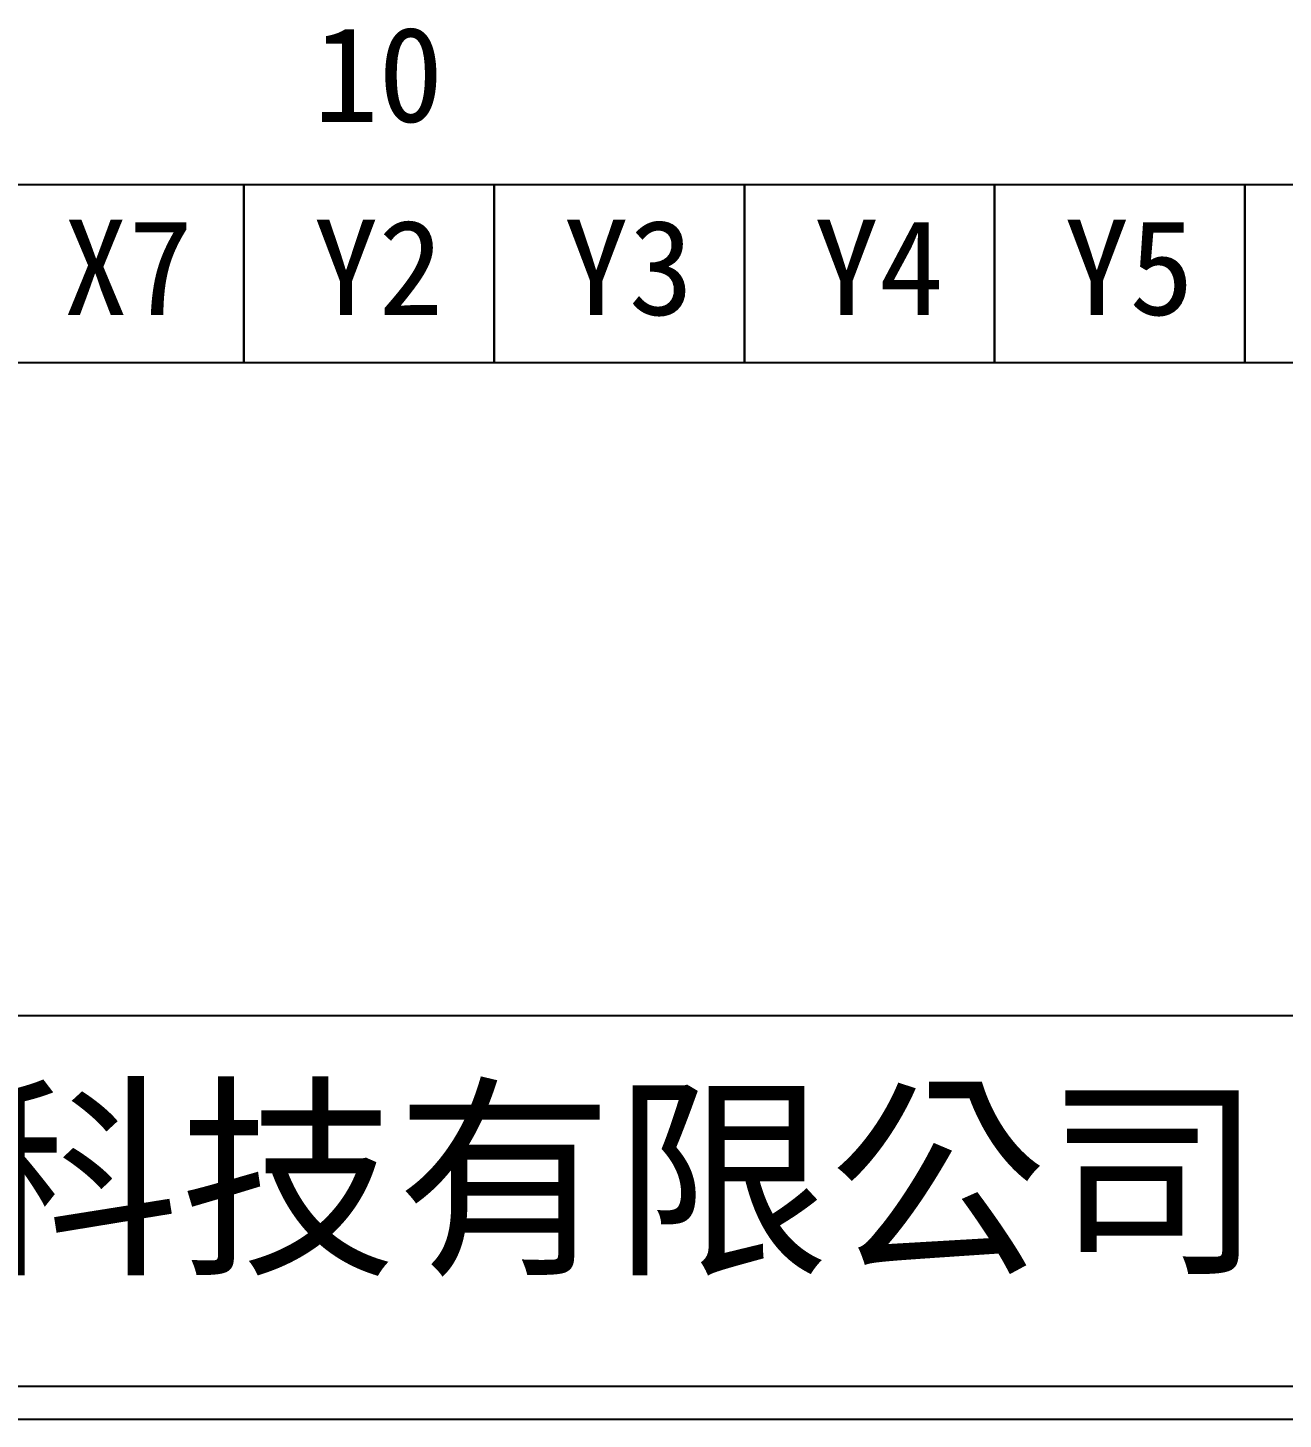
# Model space of a CAD drawing. Extents: x 325 to 612, y 3 to 207.
# Drawn here: x 407.3 to 454.7, y 3 to 55.6 of the extents above; entities that cross this region are included whole.
import ezdxf

# ---------------------------------------------------------------- set-up
doc = ezdxf.new("R2010")
doc.units = 0
doc.layers.add('圖框層', color=7, linetype='CONTINUOUS')
doc.layers.add('標尺寸層', color=3, linetype='CONTINUOUS')
doc.styles.add('STSL', font='kaiu.ttf')

msp = doc.modelspace()

# ---------------------------------------------------------------- linework, layer by layer
at = {"layer": '圖框層', "color": 7}
for p, q in [((326.569, 18.25), (611.07, 18.25)), ((326.569, 4.25), (611.07, 4.25)), ((325.319, 3), (612.319, 3))]:
    msp.add_line(p, q, dxfattribs=at)
at = {"layer": '標尺寸層', "color": 7}
for points in [[(406.01, 49.646), (415.46, 49.646), (415.46, 42.902), (406.01, 42.902)], [(415.46, 49.646), (424.911, 49.646), (424.911, 42.902), (415.46, 42.902)], [(424.911, 49.646), (434.362, 49.646), (434.362, 42.902), (424.911, 42.902)], [(434.362, 49.646), (443.813, 49.646), (443.813, 42.902), (434.362, 42.902)], [(443.813, 49.646), (453.263, 49.646), (453.263, 42.902), (443.813, 42.902)], [(453.263, 49.646), (462.714, 49.646), (462.714, 42.902), (453.263, 42.902)]]:
    msp.add_lwpolyline(points, close=True, dxfattribs=at)

# ---------------------------------------------------------------- texts
at = {"layer": '圖框層', "color": 4, "style": 'STSL'}
for s, height, p in [('10', 3.6, (418.094, 52.004)), ('X7', 3.6, (408.643, 44.71)), ('Y2', 3.6, (418.094, 44.71)), ('Y3', 3.6, (427.545, 44.71)), ('Y4', 3.6, (436.995, 44.71)), ('Y5', 3.6, (446.446, 44.71)), ('泓陞自動化科技有限公司', 6, (363.923, 9.076))]:
    msp.add_text(s, height=height, dxfattribs=at).set_placement(p)

doc.saveas('drawing.dxf')
